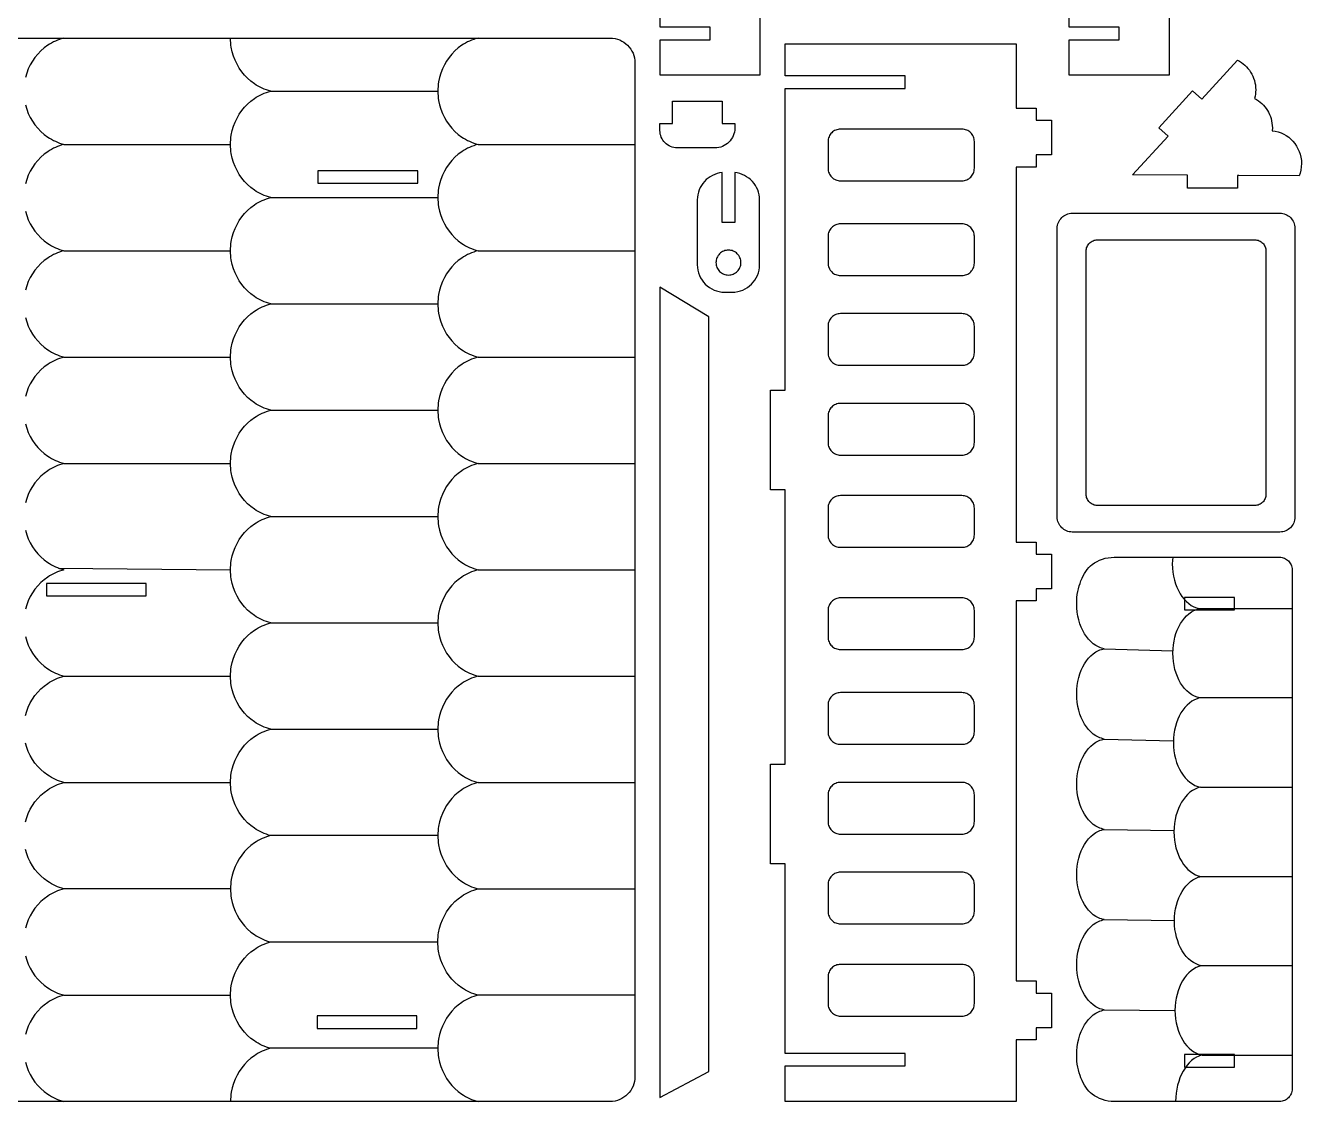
# Model space of a CAD drawing. Extents: x -399 to 499, y -399 to 499.
# Drawn here: x 290.9 to 495.5, y -398.9 to -226.3 of the extents above; entities that cross this region are included whole.
import ezdxf

# ---------------------------------------------------------------- set-up
doc = ezdxf.new("R2010")
doc.units = 0
doc.layers.add('DEFAULT_LAYER', color=1, linetype='CONTINUOUS')

msp = doc.modelspace()

# ---------------------------------------------------------------- linework, layer by layer
at = {"layer": 'DEFAULT_LAYER'}
for points in [[(493.64, 53.34), (493.64, -224.29), (474.23, -224.29), (474.23, -234.3), (458.23, -234.3), (458.23, -228.59), (466.24, -228.59), (466.24, -226.59), (458.23, -226.59), (458.23, -224.29), (408.63, -224.29), (408.63, -234.3), (392.63, -234.3), (392.63, -228.59), (400.64, -228.59), (400.64, -226.59), (392.63, -226.59), (392.63, -224.29), (373.26, -224.29), (373.26, 53.34)], [(159.77, -228.32), (384.6, -228.32), (385.01, -228.34), (385.41, -228.4), (385.79, -228.5), (386.15, -228.63), (386.5, -228.8), (386.83, -229), (387.14, -229.23), (387.43, -229.49), (387.69, -229.77), (387.92, -230.08), (388.12, -230.41), (388.29, -230.76), (388.42, -231.13), (388.52, -231.51), (388.58, -231.91), (388.6, -232.32), (388.6, -394.92), (388.58, -395.33), (388.52, -395.72), (388.42, -396.1), (388.29, -396.47), (388.12, -396.82), (387.92, -397.15), (387.69, -397.46), (387.43, -397.74), (387.14, -398), (386.83, -398.23), (386.5, -398.43), (386.15, -398.6), (385.79, -398.74), (385.41, -398.84), (385.01, -398.9), (384.6, -398.92), (159.77, -398.92)], [(297.04, -228.32), (296.69, -228.41), (296.34, -228.53), (296.01, -228.66), (295.68, -228.8), (295.35, -228.95), (295.04, -229.12), (294.73, -229.3), (294.44, -229.49), (293.87, -229.91), (293.34, -230.38), (292.85, -230.89), (292.4, -231.43), (292, -232.02), (291.64, -232.63), (291.33, -233.28), (291.07, -233.95), (290.87, -234.64)], [(330.2, -288.03), (329.85, -287.93), (329.5, -287.81), (329.17, -287.69), (328.84, -287.55), (328.51, -287.39), (328.2, -287.22), (327.89, -287.04), (327.6, -286.85), (327.03, -286.43), (326.5, -285.96), (326.01, -285.46), (325.56, -284.91), (325.16, -284.33), (324.8, -283.71), (324.49, -283.07), (324.23, -282.39), (324.03, -281.7), (323.88, -280.98), (323.83, -280.62), (323.79, -280.25), (323.77, -279.87), (323.76, -279.5), (323.77, -279.12), (323.79, -278.75), (323.83, -278.38), (323.88, -278.01), (324.03, -277.29), (324.23, -276.6), (324.49, -275.93), (324.8, -275.28), (325.16, -274.67), (325.56, -274.08), (326.01, -273.54), (326.5, -273.03), (327.03, -272.56), (327.6, -272.14), (327.89, -271.95), (328.2, -271.77), (328.51, -271.6), (328.84, -271.45), (329.17, -271.31), (329.5, -271.18), (329.85, -271.07), (330.2, -270.97), (329.85, -270.87), (329.5, -270.75), (329.17, -270.63), (328.84, -270.48), (328.51, -270.33), (328.2, -270.16), (327.89, -269.98), (327.6, -269.79), (327.03, -269.37), (326.5, -268.9), (326.01, -268.39), (325.56, -267.85), (325.16, -267.27), (324.8, -266.65), (324.49, -266.01), (324.23, -265.33), (324.03, -264.64), (323.88, -263.92), (323.83, -263.56), (323.79, -263.19), (323.77, -262.81), (323.76, -262.44), (323.77, -262.06), (323.79, -261.69), (323.83, -261.32), (323.88, -260.95), (324.03, -260.23), (324.23, -259.54), (324.49, -258.87), (324.8, -258.22), (325.16, -257.61), (325.56, -257.02), (326.01, -256.48), (326.5, -255.97), (327.03, -255.5), (327.6, -255.08), (327.89, -254.89), (328.2, -254.71), (328.51, -254.54), (328.84, -254.39), (329.17, -254.25), (329.5, -254.12), (329.85, -254), (330.2, -253.91), (329.85, -253.81), (329.5, -253.69), (329.17, -253.57), (328.84, -253.42), (328.51, -253.27), (328.2, -253.1), (327.89, -252.92), (327.6, -252.73), (327.03, -252.31), (326.5, -251.84), (326.01, -251.33), (325.56, -250.79), (325.16, -250.21), (324.8, -249.59), (324.49, -248.95), (324.23, -248.27), (324.03, -247.58), (323.88, -246.86), (323.83, -246.5), (323.79, -246.13), (323.77, -245.75), (323.76, -245.38), (323.77, -245), (323.79, -244.63), (323.83, -244.26), (323.88, -243.89), (324.03, -243.17), (324.23, -242.48), (324.49, -241.81), (324.8, -241.16), (325.16, -240.55), (325.56, -239.96), (326.01, -239.42), (326.5, -238.91), (327.03, -238.44), (327.6, -238.02), (327.89, -237.83), (328.2, -237.65), (328.51, -237.48), (328.84, -237.33), (329.17, -237.19), (329.5, -237.06), (329.85, -236.94), (330.2, -236.85), (329.85, -236.75), (329.5, -236.63), (329.17, -236.51), (328.84, -236.36), (328.51, -236.21), (328.2, -236.04), (327.89, -235.86), (327.6, -235.67), (327.03, -235.25), (326.5, -234.78), (326.01, -234.27), (325.56, -233.73), (325.16, -233.15), (324.8, -232.53), (324.49, -231.89), (324.23, -231.21), (324.03, -230.52), (323.88, -229.8), (323.83, -229.44), (323.79, -229.07), (323.77, -228.69), (323.76, -228.32)], [(363.44, -228.32), (363.09, -228.41), (362.74, -228.53), (362.41, -228.66), (362.08, -228.8), (361.75, -228.95), (361.44, -229.12), (361.13, -229.3), (360.84, -229.49), (360.27, -229.91), (359.74, -230.38), (359.25, -230.89), (358.8, -231.43), (358.4, -232.02), (358.04, -232.63), (357.73, -233.28), (357.47, -233.95), (357.27, -234.64), (357.12, -235.36), (357.07, -235.73), (357.03, -236.1), (357.01, -236.47), (357, -236.85), (357.01, -237.22), (357.03, -237.6), (357.07, -237.97), (357.12, -238.33), (357.27, -239.05), (357.47, -239.74), (357.73, -240.42), (358.04, -241.06), (358.4, -241.68), (358.8, -242.26), (359.25, -242.8), (359.74, -243.31), (360.27, -243.78), (360.84, -244.2), (361.13, -244.39), (361.44, -244.57), (361.75, -244.74), (362.08, -244.89), (362.41, -245.04), (362.74, -245.16), (363.09, -245.28), (363.44, -245.38), (363.09, -245.47), (362.74, -245.59), (362.41, -245.72), (362.08, -245.86), (361.75, -246.01), (361.44, -246.18), (361.13, -246.36), (360.84, -246.55), (360.27, -246.97), (359.74, -247.44), (359.25, -247.95), (358.8, -248.49), (358.4, -249.08), (358.04, -249.69), (357.73, -250.34), (357.47, -251.01), (357.27, -251.7), (357.12, -252.42), (357.07, -252.79), (357.03, -253.16), (357.01, -253.53), (357, -253.91), (357.01, -254.28), (357.03, -254.66), (357.07, -255.03), (357.12, -255.39), (357.27, -256.11), (357.47, -256.8), (357.73, -257.48), (358.04, -258.12), (358.4, -258.74), (358.8, -259.32), (359.25, -259.86), (359.74, -260.37), (360.27, -260.84), (360.84, -261.26), (361.13, -261.45), (361.44, -261.63), (361.75, -261.8), (362.08, -261.95), (362.41, -262.1), (362.74, -262.22), (363.09, -262.34), (363.44, -262.44), (363.09, -262.53), (362.74, -262.65), (362.41, -262.78), (362.08, -262.92), (361.75, -263.07), (361.44, -263.24), (361.13, -263.42), (360.84, -263.61), (360.27, -264.03), (359.74, -264.5), (359.25, -265.01), (358.8, -265.55), (358.4, -266.14), (358.04, -266.75), (357.73, -267.4), (357.47, -268.07), (357.27, -268.76), (357.12, -269.48), (357.07, -269.85), (357.03, -270.22), (357.01, -270.59), (357, -270.97), (357.01, -271.34), (357.03, -271.72), (357.07, -272.09), (357.12, -272.45), (357.27, -273.17), (357.47, -273.86), (357.73, -274.54), (358.04, -275.18), (358.4, -275.8), (358.8, -276.38), (359.25, -276.92), (359.74, -277.43), (360.27, -277.9), (360.84, -278.32), (361.13, -278.51), (361.44, -278.69), (361.75, -278.86), (362.08, -279.01), (362.41, -279.16), (362.74, -279.28), (363.09, -279.4), (363.44, -279.5), (363.09, -279.6), (362.74, -279.71), (362.41, -279.84), (362.08, -279.98), (361.75, -280.13), (361.44, -280.3), (361.13, -280.48), (360.84, -280.67), (360.27, -281.09), (359.74, -281.56), (359.25, -282.07), (358.8, -282.61), (358.4, -283.2), (358.04, -283.81), (357.73, -284.46), (357.47, -285.13), (357.27, -285.82), (357.12, -286.54), (357.07, -286.91), (357.03, -287.28), (357.01, -287.65), (357, -288.03), (357.01, -288.4), (357.03, -288.78), (357.07, -289.15), (357.12, -289.51), (357.27, -290.23), (357.47, -290.92), (357.73, -291.6), (358.04, -292.24), (358.4, -292.86), (358.8, -293.44), (359.25, -293.99), (359.74, -294.49), (360.27, -294.96), (360.84, -295.38), (361.13, -295.57), (361.44, -295.75), (361.75, -295.92), (362.08, -296.08), (362.41, -296.22), (362.74, -296.34), (363.09, -296.46), (363.44, -296.56), (363.09, -296.66), (362.74, -296.77), (362.41, -296.9), (362.08, -297.04), (361.75, -297.19), (361.44, -297.36), (361.13, -297.54), (360.84, -297.73), (360.27, -298.15), (359.74, -298.62), (359.25, -299.13), (358.8, -299.67), (358.4, -300.26), (358.04, -300.87), (357.73, -301.52), (357.47, -302.19), (357.27, -302.88), (357.12, -303.6), (357.07, -303.97), (357.03, -304.34), (357.01, -304.71), (357, -305.09), (357.01, -305.46), (357.03, -305.84), (357.07, -306.21), (357.12, -306.57), (357.27, -307.29), (357.47, -307.99), (357.73, -308.66), (358.04, -309.3), (358.4, -309.92), (358.8, -310.5), (359.25, -311.05), (359.74, -311.55), (360.27, -312.02), (360.84, -312.44), (361.13, -312.63), (361.44, -312.81), (361.75, -312.98), (362.08, -313.14), (362.41, -313.28), (362.74, -313.4), (363.09, -313.52), (363.44, -313.62), (363.09, -313.72), (362.74, -313.83), (362.41, -313.96), (362.08, -314.1), (361.75, -314.25), (361.44, -314.42), (361.13, -314.6), (360.84, -314.79), (360.27, -315.22), (359.74, -315.68), (359.25, -316.19), (358.8, -316.73), (358.4, -317.32), (358.04, -317.93), (357.73, -318.58), (357.47, -319.25), (357.27, -319.94), (357.12, -320.66), (357.07, -321.03), (357.03, -321.4), (357.01, -321.77), (357, -322.15), (357.01, -322.52), (357.03, -322.9), (357.07, -323.27), (357.12, -323.63), (357.27, -324.35), (357.47, -325.05), (357.73, -325.72), (358.04, -326.36), (358.4, -326.98), (358.8, -327.56), (359.25, -328.11), (359.74, -328.61), (360.27, -329.08), (360.84, -329.5), (361.13, -329.69), (361.44, -329.87), (361.75, -330.04), (362.08, -330.2), (362.41, -330.34), (362.74, -330.46), (363.09, -330.58), (363.44, -330.68), (363.09, -330.78), (362.74, -330.89), (362.41, -331.02), (362.08, -331.16), (361.75, -331.31), (361.44, -331.48), (361.13, -331.66), (360.84, -331.85), (360.27, -332.28), (359.74, -332.74), (359.25, -333.25), (358.8, -333.79), (358.4, -334.38), (358.04, -334.99), (357.73, -335.64), (357.47, -336.31), (357.27, -337.01), (357.12, -337.72), (357.07, -338.09), (357.03, -338.46), (357.01, -338.83), (357, -339.21), (357.01, -339.58), (357.03, -339.96), (357.07, -340.33), (357.12, -340.69), (357.27, -341.41), (357.47, -342.11), (357.73, -342.78), (358.04, -343.42), (358.4, -344.04), (358.8, -344.62), (359.25, -345.17), (359.74, -345.67), (360.27, -346.14), (360.84, -346.56), (361.13, -346.75), (361.44, -346.93), (361.75, -347.1), (362.08, -347.26), (362.41, -347.4), (362.74, -347.53), (363.09, -347.64), (363.44, -347.74), (388.6, -347.74)], [(330.2, -236.85), (357, -236.85)], [(290.87, -239.05), (291.07, -239.74), (291.33, -240.42), (291.64, -241.06), (292, -241.68), (292.4, -242.26), (292.85, -242.8), (293.34, -243.31), (293.87, -243.78), (294.44, -244.2), (294.73, -244.39), (295.04, -244.57), (295.35, -244.74), (295.68, -244.89), (296.01, -245.04), (296.34, -245.16), (296.69, -245.28), (297.04, -245.38), (296.69, -245.47), (296.34, -245.59), (296.01, -245.72), (295.68, -245.86), (295.35, -246.01), (295.04, -246.18), (294.73, -246.36), (294.44, -246.55), (293.87, -246.97), (293.34, -247.44), (292.85, -247.95), (292.4, -248.49), (292, -249.08), (291.64, -249.69), (291.33, -250.34), (291.07, -251.01), (290.87, -251.7)], [(297.04, -245.38), (323.76, -245.38)], [(363.44, -245.38), (388.6, -245.38)], [(330.2, -253.91), (357, -253.91)], [(290.87, -256.11), (291.07, -256.8), (291.33, -257.48), (291.64, -258.12), (292, -258.74), (292.4, -259.32), (292.85, -259.86), (293.34, -260.37), (293.87, -260.84), (294.44, -261.26), (294.73, -261.45), (295.04, -261.63), (295.35, -261.8), (295.68, -261.95), (296.01, -262.1), (296.34, -262.22), (296.69, -262.34), (297.04, -262.44), (296.69, -262.53), (296.34, -262.65), (296.01, -262.78), (295.68, -262.92), (295.35, -263.07), (295.04, -263.24), (294.73, -263.42), (294.44, -263.61), (293.87, -264.03), (293.34, -264.5), (292.85, -265.01), (292.4, -265.55), (292, -266.14), (291.64, -266.75), (291.33, -267.4), (291.07, -268.07), (290.87, -268.76)], [(297.04, -262.44), (323.76, -262.44)], [(363.44, -262.44), (388.6, -262.44)], [(330.2, -270.97), (357, -270.97)], [(290.87, -273.17), (291.07, -273.86), (291.33, -274.54), (291.64, -275.18), (292, -275.8), (292.4, -276.38), (292.85, -276.92), (293.34, -277.43), (293.87, -277.9), (294.44, -278.32), (294.73, -278.51), (295.04, -278.69), (295.35, -278.86), (295.68, -279.01), (296.01, -279.16), (296.34, -279.28), (296.69, -279.4), (297.04, -279.5), (296.69, -279.6), (296.34, -279.71), (296.01, -279.84), (295.68, -279.98), (295.35, -280.13), (295.04, -280.3), (294.73, -280.48), (294.44, -280.67), (293.87, -281.09), (293.34, -281.56), (292.85, -282.07), (292.4, -282.61), (292, -283.2), (291.64, -283.81), (291.33, -284.46), (291.07, -285.13), (290.87, -285.82)], [(297.04, -279.5), (323.76, -279.5)], [(363.44, -279.5), (388.6, -279.5)], [(330.2, -339.21), (329.85, -339.11), (329.5, -339), (329.17, -338.87), (328.84, -338.73), (328.51, -338.57), (328.2, -338.4), (327.89, -338.22), (327.6, -338.03), (327.03, -337.61), (326.5, -337.14), (326.01, -336.64), (325.56, -336.09), (325.16, -335.51), (324.8, -334.89), (324.49, -334.25), (324.23, -333.58), (324.03, -332.88), (323.88, -332.16), (323.83, -331.8), (323.79, -331.43), (323.77, -331.05), (323.76, -330.68), (323.77, -330.3), (323.79, -329.93), (323.83, -329.56), (323.88, -329.19), (324.03, -328.48), (324.23, -327.78), (324.49, -327.11), (324.8, -326.46), (325.16, -325.85), (325.56, -325.26), (326.01, -324.72), (326.5, -324.21), (327.03, -323.75), (327.6, -323.32), (327.89, -323.13), (328.2, -322.95), (328.51, -322.78), (328.84, -322.63), (329.17, -322.49), (329.5, -322.36), (329.85, -322.25), (330.2, -322.15), (329.85, -322.05), (329.5, -321.93), (329.17, -321.81), (328.84, -321.67), (328.51, -321.51), (328.2, -321.34), (327.89, -321.16), (327.6, -320.97), (327.03, -320.55), (326.5, -320.08), (326.01, -319.58), (325.56, -319.03), (325.16, -318.45), (324.8, -317.83), (324.49, -317.19), (324.23, -316.52), (324.03, -315.82), (323.88, -315.1), (323.83, -314.74), (323.79, -314.37), (323.77, -313.99), (323.76, -313.62), (323.77, -313.24), (323.79, -312.87), (323.83, -312.5), (323.88, -312.13), (324.03, -311.41), (324.23, -310.72), (324.49, -310.05), (324.8, -309.4), (325.16, -308.79), (325.56, -308.2), (326.01, -307.66), (326.5, -307.15), (327.03, -306.69), (327.6, -306.26), (327.89, -306.07), (328.2, -305.89), (328.51, -305.72), (328.84, -305.57), (329.17, -305.43), (329.5, -305.3), (329.85, -305.19), (330.2, -305.09), (329.85, -304.99), (329.5, -304.87), (329.17, -304.75), (328.84, -304.61), (328.51, -304.45), (328.2, -304.28), (327.89, -304.1), (327.6, -303.91), (327.03, -303.49), (326.5, -303.02), (326.01, -302.52), (325.56, -301.97), (325.16, -301.39), (324.8, -300.77), (324.49, -300.13), (324.23, -299.46), (324.03, -298.76), (323.88, -298.04), (323.83, -297.68), (323.79, -297.31), (323.77, -296.93), (323.76, -296.56), (323.77, -296.18), (323.79, -295.81), (323.83, -295.44), (323.88, -295.07), (324.03, -294.35), (324.23, -293.66), (324.49, -292.99), (324.8, -292.34), (325.16, -291.73), (325.56, -291.14), (326.01, -290.6), (326.5, -290.09), (327.03, -289.62), (327.6, -289.2), (327.89, -289.01), (328.2, -288.83), (328.51, -288.66), (328.84, -288.51), (329.17, -288.37), (329.5, -288.24), (329.85, -288.13), (330.2, -288.03), (357, -288.03)], [(290.87, -290.23), (291.07, -290.92), (291.33, -291.6), (291.64, -292.24), (292, -292.86), (292.4, -293.44), (292.85, -293.99), (293.34, -294.49), (293.87, -294.96), (294.44, -295.38), (294.73, -295.57), (295.04, -295.75), (295.35, -295.92), (295.68, -296.08), (296.01, -296.22), (296.34, -296.34), (296.69, -296.46), (297.04, -296.56), (296.69, -296.66), (296.34, -296.77), (296.01, -296.9), (295.68, -297.04), (295.35, -297.19), (295.04, -297.36), (294.73, -297.54), (294.44, -297.73), (293.87, -298.15), (293.34, -298.62), (292.85, -299.13), (292.4, -299.67), (292, -300.26), (291.64, -300.87), (291.33, -301.52), (291.07, -302.19), (290.87, -302.88)], [(297.04, -296.56), (323.76, -296.56)], [(363.44, -296.56), (388.6, -296.56)], [(330.2, -305.09), (357, -305.09)], [(290.87, -307.29), (291.07, -307.99), (291.33, -308.66), (291.64, -309.3), (292, -309.92), (292.4, -310.5), (292.85, -311.05), (293.34, -311.55), (293.87, -312.02), (294.44, -312.44), (294.73, -312.63), (295.04, -312.81), (295.35, -312.98), (295.68, -313.14), (296.01, -313.28), (296.34, -313.4), (296.69, -313.52), (297.04, -313.62), (296.69, -313.72), (296.34, -313.83), (296.01, -313.96), (295.68, -314.1), (295.35, -314.25), (295.04, -314.42), (294.73, -314.6), (294.44, -314.79), (293.87, -315.22), (293.34, -315.68), (292.85, -316.19), (292.4, -316.73), (292, -317.32), (291.64, -317.93), (291.33, -318.58), (291.07, -319.25), (290.87, -319.94)], [(474.82, -311.59), (474.78, -312.13), (474.76, -312.68), (474.78, -313.35), (474.85, -314.01), (474.95, -314.65), (475.09, -315.27), (475.27, -315.87), (475.49, -316.43), (475.73, -316.96), (476.01, -317.46), (476.31, -317.92), (476.65, -318.34), (477.01, -318.72), (477.39, -319.05), (477.79, -319.33), (478.22, -319.56), (478.66, -319.73), (478.89, -319.8), (479.12, -319.85), (493.96, -319.85)], [(296.17, -313.34), (323.76, -313.62)], [(363.44, -313.62), (388.6, -313.62)], [(493.96, -334.17), (479.21, -334.17), (478.97, -334.12), (478.75, -334.06), (478.3, -333.89), (477.88, -333.66), (477.48, -333.38), (477.09, -333.05), (476.73, -332.67), (476.4, -332.25), (476.09, -331.79), (475.82, -331.29), (475.57, -330.76), (475.36, -330.19), (475.18, -329.6), (475.04, -328.98), (474.93, -328.34), (474.87, -327.68), (474.85, -327), (474.87, -326.33), (474.93, -325.68), (475.03, -325.05), (475.17, -324.43), (475.35, -323.85), (475.55, -323.29), (475.8, -322.76), (476.07, -322.26), (476.37, -321.8), (476.69, -321.38), (477.04, -321), (477.42, -320.67), (477.82, -320.38), (478.23, -320.15), (478.67, -319.97), (478.89, -319.9), (479.12, -319.85)], [(330.2, -322.15), (357, -322.15)], [(290.87, -324.35), (291.07, -325.05), (291.33, -325.72), (291.64, -326.36), (292, -326.98), (292.4, -327.56), (292.85, -328.11), (293.34, -328.61), (293.87, -329.08), (294.44, -329.5), (294.73, -329.69), (295.04, -329.87), (295.35, -330.04), (295.68, -330.2), (296.01, -330.34), (296.34, -330.46), (296.69, -330.58), (297.04, -330.68)], [(463.84, -326.29), (474.85, -326.65)], [(290.87, -337.01), (291.07, -336.31), (291.33, -335.64), (291.64, -334.99), (292, -334.38), (292.4, -333.79), (292.85, -333.25), (293.34, -332.74), (293.87, -332.28), (294.44, -331.85), (294.73, -331.66), (295.04, -331.48), (295.35, -331.31), (295.68, -331.16), (296.01, -331.02), (296.34, -330.89), (296.69, -330.78), (297.04, -330.68), (323.76, -330.68)], [(363.44, -330.68), (388.6, -330.68)], [(479.21, -334.17), (478.98, -334.23), (478.75, -334.3), (478.32, -334.48), (477.9, -334.71), (477.51, -335), (477.13, -335.33), (476.78, -335.71), (476.45, -336.13), (476.15, -336.59), (475.88, -337.08), (475.64, -337.61), (475.43, -338.17), (475.26, -338.76), (475.12, -339.37), (475.02, -340.01), (474.96, -340.66), (474.94, -341.33), (474.96, -342), (475.02, -342.66), (475.12, -343.31), (475.27, -343.92), (475.44, -344.52), (475.66, -345.08), (475.9, -345.62), (476.18, -346.11), (476.49, -346.58), (476.82, -347), (477.18, -347.37), (477.56, -347.7), (477.97, -347.98), (478.39, -348.21), (478.83, -348.38), (479.06, -348.45), (479.29, -348.5), (479.06, -348.55), (478.84, -348.62), (478.41, -348.8), (477.99, -349.04), (477.59, -349.32), (477.22, -349.65), (476.86, -350.03), (476.54, -350.45), (476.24, -350.91), (475.97, -351.41), (475.73, -351.94), (475.52, -352.5), (475.34, -353.09), (475.21, -353.7), (475.1, -354.33), (475.04, -354.98), (475.02, -355.65), (475.04, -356.33), (475.11, -356.99), (475.21, -357.63), (475.35, -358.25), (475.53, -358.84), (475.74, -359.41), (475.99, -359.94), (476.27, -360.44), (476.57, -360.9), (476.91, -361.32), (477.27, -361.7), (477.65, -362.03), (478.05, -362.31), (478.48, -362.54), (478.92, -362.71), (479.15, -362.77), (479.38, -362.82)], [(330.2, -356.27), (329.85, -356.17), (329.5, -356.06), (329.17, -355.93), (328.84, -355.79), (328.51, -355.63), (328.2, -355.46), (327.89, -355.28), (327.6, -355.09), (327.03, -354.67), (326.5, -354.2), (326.01, -353.7), (325.56, -353.15), (325.16, -352.57), (324.8, -351.95), (324.49, -351.31), (324.23, -350.64), (324.03, -349.94), (323.88, -349.22), (323.83, -348.86), (323.79, -348.49), (323.77, -348.11), (323.76, -347.74), (323.77, -347.36), (323.79, -346.99), (323.83, -346.62), (323.88, -346.25), (324.03, -345.54), (324.23, -344.84), (324.49, -344.17), (324.8, -343.52), (325.16, -342.91), (325.56, -342.33), (326.01, -341.78), (326.5, -341.27), (327.03, -340.81), (327.6, -340.38), (327.89, -340.19), (328.2, -340.01), (328.51, -339.84), (328.84, -339.69), (329.17, -339.55), (329.5, -339.42), (329.85, -339.31), (330.2, -339.21), (357, -339.21)], [(290.87, -354.07), (291.07, -353.37), (291.33, -352.7), (291.64, -352.05), (292, -351.44), (292.4, -350.86), (292.85, -350.31), (293.34, -349.8), (293.87, -349.34), (294.44, -348.91), (294.73, -348.72), (295.04, -348.54), (295.35, -348.37), (295.68, -348.22), (296.01, -348.08), (296.34, -347.95), (296.69, -347.84), (297.04, -347.74), (296.69, -347.64), (296.34, -347.53), (296.01, -347.4), (295.68, -347.26), (295.35, -347.1), (295.04, -346.93), (294.73, -346.75), (294.44, -346.56), (293.87, -346.14), (293.34, -345.67), (292.85, -345.17), (292.4, -344.62), (292, -344.04), (291.64, -343.42), (291.33, -342.78), (291.07, -342.11), (290.87, -341.41)], [(463.84, -340.78), (474.94, -341.06)], [(297.04, -347.74), (323.76, -347.74)], [(363.44, -347.74), (363.09, -347.84), (362.74, -347.95), (362.41, -348.08), (362.08, -348.22), (361.75, -348.37), (361.44, -348.54), (361.13, -348.72), (360.84, -348.91), (360.27, -349.34), (359.74, -349.8), (359.25, -350.31), (358.8, -350.86), (358.4, -351.44), (358.04, -352.05), (357.73, -352.7), (357.47, -353.37), (357.27, -354.07), (357.12, -354.78), (357.07, -355.15), (357.03, -355.52), (357.01, -355.89), (357, -356.27), (357.01, -356.64), (357.03, -357.02), (357.07, -357.39), (357.12, -357.75), (357.27, -358.47), (357.47, -359.17), (357.73, -359.84), (358.04, -360.48), (358.4, -361.1), (358.8, -361.68), (359.25, -362.23), (359.74, -362.73), (360.27, -363.2), (360.84, -363.62), (361.13, -363.81), (361.44, -363.99), (361.75, -364.16), (362.08, -364.32), (362.41, -364.46), (362.74, -364.59), (363.09, -364.7), (363.44, -364.8), (388.6, -364.8)], [(479.29, -348.5), (493.96, -348.5)], [(463.84, -355.26), (475.02, -355.46)], [(357, -356.27), (330.2, -356.27), (329.85, -356.37), (329.5, -356.48), (329.17, -356.61), (328.84, -356.75), (328.51, -356.9), (328.2, -357.07), (327.89, -357.25), (327.6, -357.44), (327.03, -357.87), (326.5, -358.33), (326.01, -358.84), (325.56, -359.39), (325.16, -359.97), (324.8, -360.58), (324.49, -361.23), (324.23, -361.9), (324.03, -362.6), (323.88, -363.31), (323.83, -363.68), (323.79, -364.05), (323.77, -364.42), (323.76, -364.8), (323.77, -365.17), (323.79, -365.55), (323.83, -365.92), (323.88, -366.28), (324.03, -367), (324.23, -367.7), (324.49, -368.37), (324.8, -369.01), (325.16, -369.63), (325.56, -370.21), (326.01, -370.76), (326.5, -371.26), (327.03, -371.73), (327.6, -372.15), (327.89, -372.34), (328.2, -372.52), (328.51, -372.69), (328.84, -372.85), (329.17, -372.99), (329.5, -373.12), (329.85, -373.23), (330.2, -373.33), (357, -373.33)], [(323.76, -364.8), (297.04, -364.8), (296.69, -364.7), (296.34, -364.59), (296.01, -364.46), (295.68, -364.32), (295.35, -364.16), (295.04, -363.99), (294.73, -363.81), (294.44, -363.62), (293.87, -363.2), (293.34, -362.73), (292.85, -362.23), (292.4, -361.68), (292, -361.1), (291.64, -360.48), (291.33, -359.84), (291.07, -359.17), (290.87, -358.47)], [(493.96, -377.15), (479.46, -377.15), (479.23, -377.1), (479.01, -377.04), (478.56, -376.86), (478.14, -376.63), (477.73, -376.35), (477.35, -376.02), (476.99, -375.65), (476.66, -375.23), (476.35, -374.77), (476.08, -374.27), (475.83, -373.73), (475.62, -373.17), (475.44, -372.58), (475.3, -371.96), (475.19, -371.32), (475.13, -370.66), (475.11, -369.98), (475.13, -369.31), (475.19, -368.66), (475.29, -368.02), (475.43, -367.41), (475.6, -366.82), (475.81, -366.26), (476.05, -365.73), (476.32, -365.24), (476.62, -364.78), (476.95, -364.36), (477.3, -363.98), (477.68, -363.65), (478.07, -363.36), (478.49, -363.13), (478.93, -362.95), (479.15, -362.88), (479.38, -362.82), (493.96, -362.82)], [(297.04, -364.8), (296.69, -364.9), (296.34, -365.01), (296.01, -365.14), (295.68, -365.28), (295.35, -365.43), (295.04, -365.6), (294.73, -365.78), (294.44, -365.97), (293.87, -366.4), (293.34, -366.86), (292.85, -367.37), (292.4, -367.92), (292, -368.5), (291.64, -369.11), (291.33, -369.76), (291.07, -370.43), (290.87, -371.13)], [(363.44, -381.86), (363.09, -381.76), (362.74, -381.65), (362.41, -381.52), (362.08, -381.38), (361.75, -381.22), (361.44, -381.05), (361.13, -380.87), (360.84, -380.68), (360.27, -380.26), (359.74, -379.79), (359.25, -379.29), (358.8, -378.74), (358.4, -378.16), (358.04, -377.54), (357.73, -376.9), (357.47, -376.23), (357.27, -375.53), (357.12, -374.81), (357.07, -374.45), (357.03, -374.08), (357.01, -373.7), (357, -373.33), (357.01, -372.95), (357.03, -372.58), (357.07, -372.21), (357.12, -371.84), (357.27, -371.13), (357.47, -370.43), (357.73, -369.76), (358.04, -369.11), (358.4, -368.5), (358.8, -367.92), (359.25, -367.37), (359.74, -366.86), (360.27, -366.4), (360.84, -365.97), (361.13, -365.78), (361.44, -365.6), (361.75, -365.43), (362.08, -365.28), (362.41, -365.14), (362.74, -365.01), (363.09, -364.9), (363.44, -364.8)], [(463.84, -369.75), (475.11, -369.87)], [(330.2, -390.39), (329.85, -390.29), (329.5, -390.18), (329.17, -390.05), (328.84, -389.91), (328.51, -389.75), (328.2, -389.58), (327.89, -389.4), (327.6, -389.21), (327.03, -388.79), (326.5, -388.32), (326.01, -387.82), (325.56, -387.27), (325.16, -386.69), (324.8, -386.07), (324.49, -385.43), (324.23, -384.76), (324.03, -384.06), (323.88, -383.34), (323.83, -382.98), (323.79, -382.61), (323.77, -382.24), (323.76, -381.86), (323.77, -381.48), (323.79, -381.11), (323.83, -380.74), (323.88, -380.37), (324.03, -379.66), (324.23, -378.96), (324.49, -378.29), (324.8, -377.64), (325.16, -377.03), (325.56, -376.45), (326.01, -375.9), (326.5, -375.39), (327.03, -374.93), (327.6, -374.51), (327.89, -374.31), (328.2, -374.13), (328.51, -373.96), (328.84, -373.81), (329.17, -373.67), (329.5, -373.54), (329.85, -373.43), (330.2, -373.33)], [(290.87, -375.53), (291.07, -376.23), (291.33, -376.9), (291.64, -377.54), (292, -378.16), (292.4, -378.74), (292.85, -379.29), (293.34, -379.79), (293.87, -380.26), (294.44, -380.68), (294.73, -380.87), (295.04, -381.05), (295.35, -381.22), (295.68, -381.38), (296.01, -381.52), (296.34, -381.65), (296.69, -381.76), (297.04, -381.86), (296.69, -381.96), (296.34, -382.07), (296.01, -382.2), (295.68, -382.34), (295.35, -382.49), (295.04, -382.66), (294.73, -382.84), (294.44, -383.04), (293.87, -383.46), (293.34, -383.92), (292.85, -384.43), (292.4, -384.98), (292, -385.56), (291.64, -386.17), (291.33, -386.82), (291.07, -387.49), (290.87, -388.19)], [(479.46, -377.15), (479.24, -377.2), (479.01, -377.27), (478.58, -377.45), (478.16, -377.69), (477.76, -377.97), (477.39, -378.3), (477.04, -378.68), (476.71, -379.1), (476.41, -379.56), (476.14, -380.06), (475.9, -380.59), (475.69, -381.15), (475.52, -381.74), (475.38, -382.35), (475.28, -382.98), (475.21, -383.64), (475.19, -384.3), (475.21, -384.98), (475.28, -385.64), (475.38, -386.28), (475.52, -386.9), (475.7, -387.49), (475.92, -388.06), (476.16, -388.59), (476.44, -389.09), (476.74, -389.55), (477.08, -389.97), (477.44, -390.35), (477.82, -390.68), (478.22, -390.96), (478.65, -391.19), (479.09, -391.36), (479.32, -391.43), (479.55, -391.47), (479.32, -391.53), (479.1, -391.6), (478.88, -391.69), (478.66, -391.79), (478.25, -392.04), (477.85, -392.34), (477.47, -392.7), (477.12, -393.1), (476.8, -393.55), (476.5, -394.03), (476.23, -394.56), (475.99, -395.11), (475.78, -395.7), (475.61, -396.31), (475.47, -396.94), (475.37, -397.59), (475.3, -398.25), (475.28, -398.92)], [(297.04, -381.86), (323.76, -381.86)], [(388.6, -381.86), (363.44, -381.86), (363.09, -381.96), (362.74, -382.07), (362.41, -382.2), (362.08, -382.34), (361.75, -382.49), (361.44, -382.66), (361.13, -382.84), (360.84, -383.04), (360.27, -383.46), (359.74, -383.92), (359.25, -384.43), (358.8, -384.98), (358.4, -385.56), (358.04, -386.17), (357.73, -386.82), (357.47, -387.49), (357.27, -388.19), (357.12, -388.9), (357.07, -389.27), (357.03, -389.64), (357.01, -390.01), (357, -390.39), (357.01, -390.77), (357.03, -391.14), (357.07, -391.51), (357.12, -391.87), (357.27, -392.59), (357.47, -393.29), (357.73, -393.96), (358.04, -394.6), (358.4, -395.22), (358.8, -395.8), (359.25, -396.35), (359.74, -396.85), (360.27, -397.32), (360.84, -397.74), (361.13, -397.93), (361.44, -398.11), (361.75, -398.28), (362.08, -398.44), (362.41, -398.58), (362.74, -398.71), (363.09, -398.82), (363.44, -398.92)], [(463.84, -384.23), (475.19, -384.3)], [(357, -390.39), (330.2, -390.39), (329.85, -390.49), (329.5, -390.6), (329.17, -390.73), (328.84, -390.87), (328.51, -391.02), (328.2, -391.19), (327.89, -391.37), (327.6, -391.57), (327.03, -391.99), (326.5, -392.45), (326.01, -392.96), (325.56, -393.51), (325.16, -394.09), (324.8, -394.7), (324.49, -395.35), (324.23, -396.02), (324.03, -396.72), (323.88, -397.43), (323.83, -397.8), (323.79, -398.17), (323.77, -398.54), (323.76, -398.92)], [(290.87, -392.59), (291.07, -393.29), (291.33, -393.96), (291.64, -394.6), (292, -395.22), (292.4, -395.8), (292.85, -396.35), (293.34, -396.85), (293.87, -397.32), (294.44, -397.74), (294.73, -397.93), (295.04, -398.11), (295.35, -398.28), (295.68, -398.44), (296.01, -398.58), (296.34, -398.71), (296.69, -398.82), (297.04, -398.92)], [(479.55, -391.47), (493.96, -391.47)]]:
    msp.add_lwpolyline(points, dxfattribs=at)
for points in [[(412.68, -284.8), (412.68, -236.41), (431.95, -236.41), (431.95, -234.41), (412.68, -234.41), (412.68, -229.23), (449.72, -229.23), (449.72, -239.58), (452.94, -239.58), (452.94, -241.52), (455.41, -241.52), (455.41, -247.08), (452.94, -247.08), (452.94, -249.02), (449.72, -249.02), (449.72, -309.18), (452.94, -309.18), (452.94, -311.12), (455.41, -311.12), (455.41, -316.68), (452.94, -316.68), (452.94, -318.62), (449.72, -318.62), (449.72, -379.58), (452.94, -379.58), (452.94, -381.52), (455.41, -381.52), (455.41, -387.08), (452.94, -387.08), (452.94, -389.02), (449.72, -389.02), (449.72, -398.92), (412.68, -398.92), (412.68, -393.21), (431.95, -393.21), (431.95, -391.21), (412.68, -391.21), (412.68, -360.8), (410.32, -360.8), (410.32, -344.8), (412.68, -344.8), (412.68, -300.8), (410.32, -300.8), (410.32, -284.8), (412.68, -284.8)], [(485.21, -252.4), (477.21, -252.4), (477.21, -250.33), (468.39, -250.26), (474.08, -244.04), (472.62, -242.71), (478, -236.79), (479.48, -238.13), (485.2, -231.86), (485.52, -232.03), (485.83, -232.22), (486.12, -232.44), (486.39, -232.67), (486.65, -232.92), (486.89, -233.19), (487.12, -233.48), (487.32, -233.78), (487.5, -234.09), (487.66, -234.42), (487.8, -234.76), (487.92, -235.11), (488.01, -235.48), (488.08, -235.85), (488.12, -236.23), (488.13, -236.62), (488.12, -236.98), (488.09, -237.33), (488.03, -237.67), (487.95, -238), (488.26, -238.18), (488.56, -238.37), (488.84, -238.59), (489.11, -238.82), (489.36, -239.07), (489.59, -239.34), (489.81, -239.62), (490.01, -239.92), (490.18, -240.23), (490.34, -240.56), (490.48, -240.89), (490.59, -241.24), (490.68, -241.6), (490.74, -241.96), (490.78, -242.34), (490.8, -242.72), (490.78, -243.19), (491.26, -243.26), (491.73, -243.38), (492.19, -243.54), (492.62, -243.73), (493.03, -243.97), (493.42, -244.24), (493.78, -244.55), (494.11, -244.89), (494.41, -245.26), (494.68, -245.65), (494.91, -246.07), (495.11, -246.51), (495.26, -246.97), (495.38, -247.45), (495.45, -247.95), (495.47, -248.45), (495.44, -248.98), (495.37, -249.49), (495.25, -249.98), (495.09, -250.45), (485.42, -250.38), (485.21, -250.38), (485.21, -252.4)], [(404.6, -242.75), (404.59, -243.08), (404.54, -243.4), (404.46, -243.7), (404.35, -244), (404.22, -244.28), (404.05, -244.54), (403.87, -244.79), (403.66, -245.01), (403.44, -245.22), (403.19, -245.41), (402.93, -245.57), (402.65, -245.7), (402.35, -245.81), (402.05, -245.89), (401.73, -245.94), (401.4, -245.95), (395.4, -245.95), (395.12, -245.94), (394.84, -245.9), (394.57, -245.83), (394.32, -245.73), (394.07, -245.62), (393.84, -245.47), (393.62, -245.31), (393.43, -245.13), (393.24, -244.93), (393.08, -244.72), (392.94, -244.49), (392.82, -244.24), (392.73, -243.98), (392.66, -243.72), (392.62, -243.44), (392.6, -243.15), (392.6, -242.04), (394.6, -242.04), (394.6, -238.46), (402.6, -238.46), (402.6, -242.04), (404.6, -242.04), (404.6, -242.75)], [(441.02, -242.93), (421.56, -242.93), (421.36, -242.94), (421.16, -242.97), (420.97, -243.02), (420.79, -243.09), (420.61, -243.17), (420.45, -243.28), (420.29, -243.39), (420.15, -243.52), (420.02, -243.66), (419.9, -243.82), (419.8, -243.98), (419.72, -244.16), (419.65, -244.34), (419.6, -244.53), (419.57, -244.73), (419.56, -244.93), (419.56, -249.22), (419.57, -249.43), (419.6, -249.62), (419.65, -249.82), (419.72, -250), (419.8, -250.17), (419.9, -250.34), (420.02, -250.49), (420.15, -250.64), (420.29, -250.76), (420.45, -250.88), (420.61, -250.98), (420.79, -251.07), (420.97, -251.13), (421.16, -251.18), (421.36, -251.21), (421.56, -251.22), (441.02, -251.22), (441.23, -251.21), (441.42, -251.18), (441.62, -251.13), (441.8, -251.07), (441.97, -250.98), (442.14, -250.88), (442.29, -250.76), (442.43, -250.64), (442.56, -250.49), (442.68, -250.34), (442.78, -250.17), (442.86, -250), (442.93, -249.82), (442.98, -249.62), (443.01, -249.43), (443.02, -249.22), (443.02, -244.93), (443.01, -244.73), (442.98, -244.53), (442.93, -244.34), (442.86, -244.16), (442.78, -243.98), (442.68, -243.82), (442.56, -243.66), (442.43, -243.52), (442.29, -243.39), (442.14, -243.28), (441.97, -243.17), (441.8, -243.09), (441.62, -243.02), (441.42, -242.97), (441.23, -242.94), (441.02, -242.93)], [(337.77, -251.6), (353.77, -251.6), (353.77, -249.6), (337.77, -249.6), (337.77, -251.6)], [(402.99, -269.09), (404.19, -269.09), (404.64, -269.07), (405.07, -269), (405.5, -268.89), (405.9, -268.74), (406.28, -268.56), (406.65, -268.34), (406.99, -268.08), (407.3, -267.8), (407.58, -267.49), (407.84, -267.15), (408.06, -266.78), (408.24, -266.4), (408.39, -266), (408.5, -265.58), (408.57, -265.14), (408.59, -264.69), (408.59, -254.29), (408.57, -253.87), (408.51, -253.46), (408.41, -253.06), (408.28, -252.67), (408.11, -252.3), (407.91, -251.96), (407.69, -251.63), (407.43, -251.32), (407.15, -251.04), (406.84, -250.78), (406.51, -250.56), (406.16, -250.36), (405.79, -250.19), (405.4, -250.06), (405, -249.97), (404.59, -249.91), (404.59, -257.9), (402.59, -257.9), (402.59, -249.91), (402.18, -249.97), (401.78, -250.06), (401.39, -250.19), (401.02, -250.36), (400.67, -250.56), (400.34, -250.78), (400.04, -251.04), (399.75, -251.32), (399.5, -251.63), (399.27, -251.96), (399.07, -252.3), (398.9, -252.67), (398.77, -253.06), (398.67, -253.46), (398.61, -253.87), (398.59, -254.29), (398.59, -264.69), (398.61, -265.14), (398.68, -265.58), (398.79, -266), (398.94, -266.4), (399.12, -266.78), (399.35, -267.15), (399.6, -267.49), (399.88, -267.8), (400.2, -268.08), (400.54, -268.34), (400.9, -268.56), (401.28, -268.74), (401.69, -268.89), (402.11, -269), (402.54, -269.07), (402.99, -269.09)], [(458.71, -256.42), (492.01, -256.42), (492.26, -256.43), (492.49, -256.47), (492.72, -256.53), (492.94, -256.61), (493.15, -256.71), (493.35, -256.83), (493.54, -256.97), (493.71, -257.12), (493.86, -257.3), (494, -257.48), (494.12, -257.68), (494.22, -257.89), (494.3, -258.11), (494.36, -258.34), (494.4, -258.58), (494.41, -258.82), (494.41, -305.17), (494.4, -305.42), (494.36, -305.65), (494.3, -305.88), (494.22, -306.1), (494.12, -306.31), (494, -306.51), (493.86, -306.7), (493.71, -306.87), (493.54, -307.02), (493.35, -307.16), (493.15, -307.28), (492.94, -307.38), (492.72, -307.46), (492.49, -307.52), (492.26, -307.56), (492.01, -307.57), (458.71, -307.57), (458.47, -307.56), (458.23, -307.52), (458, -307.46), (457.78, -307.38), (457.57, -307.28), (457.37, -307.16), (457.19, -307.02), (457.02, -306.87), (456.86, -306.7), (456.72, -306.51), (456.6, -306.31), (456.5, -306.1), (456.42, -305.88), (456.36, -305.65), (456.32, -305.42), (456.31, -305.17), (456.31, -258.82), (456.32, -258.58), (456.36, -258.34), (456.42, -258.11), (456.5, -257.89), (456.6, -257.68), (456.72, -257.48), (456.86, -257.3), (457.02, -257.12), (457.19, -256.97), (457.37, -256.83), (457.57, -256.71), (457.78, -256.61), (458, -256.53), (458.23, -256.47), (458.47, -256.43), (458.71, -256.42)], [(441.02, -258.13), (421.56, -258.13), (421.36, -258.14), (421.16, -258.17), (420.97, -258.22), (420.79, -258.29), (420.61, -258.37), (420.45, -258.48), (420.29, -258.59), (420.15, -258.72), (420.02, -258.86), (419.9, -259.02), (419.8, -259.18), (419.72, -259.36), (419.65, -259.54), (419.6, -259.73), (419.57, -259.93), (419.56, -260.13), (419.56, -264.42), (419.57, -264.63), (419.6, -264.82), (419.65, -265.02), (419.72, -265.2), (419.8, -265.37), (419.9, -265.54), (420.02, -265.69), (420.15, -265.84), (420.29, -265.96), (420.45, -266.08), (420.61, -266.18), (420.79, -266.27), (420.97, -266.33), (421.16, -266.38), (421.36, -266.41), (421.56, -266.42), (441.02, -266.42), (441.23, -266.41), (441.42, -266.38), (441.62, -266.33), (441.8, -266.27), (441.97, -266.18), (442.14, -266.08), (442.29, -265.96), (442.43, -265.84), (442.56, -265.69), (442.68, -265.54), (442.78, -265.37), (442.86, -265.2), (442.93, -265.02), (442.98, -264.82), (443.01, -264.63), (443.02, -264.42), (443.02, -260.13), (443.01, -259.93), (442.98, -259.73), (442.93, -259.54), (442.86, -259.36), (442.78, -259.18), (442.68, -259.02), (442.56, -258.86), (442.43, -258.72), (442.29, -258.59), (442.14, -258.48), (441.97, -258.37), (441.8, -258.29), (441.62, -258.22), (441.42, -258.17), (441.23, -258.14), (441.02, -258.13)], [(462.76, -260.68), (487.97, -260.68), (488.15, -260.69), (488.33, -260.72), (488.5, -260.76), (488.67, -260.83), (488.83, -260.9), (488.98, -260.99), (489.12, -261.1), (489.25, -261.22), (489.37, -261.34), (489.47, -261.48), (489.56, -261.63), (489.64, -261.79), (489.7, -261.96), (489.74, -262.13), (489.77, -262.31), (489.78, -262.5), (489.78, -301.49), (489.77, -301.68), (489.74, -301.86), (489.7, -302.03), (489.64, -302.2), (489.56, -302.36), (489.47, -302.51), (489.37, -302.65), (489.25, -302.78), (489.12, -302.89), (488.98, -303), (488.83, -303.09), (488.67, -303.17), (488.5, -303.23), (488.33, -303.27), (488.15, -303.3), (487.97, -303.31), (462.76, -303.31), (462.57, -303.3), (462.39, -303.27), (462.22, -303.23), (462.05, -303.17), (461.89, -303.09), (461.74, -303), (461.6, -302.89), (461.48, -302.78), (461.36, -302.65), (461.25, -302.51), (461.16, -302.36), (461.09, -302.2), (461.02, -302.03), (460.98, -301.86), (460.95, -301.68), (460.94, -301.49), (460.94, -262.5), (460.95, -262.31), (460.98, -262.13), (461.02, -261.96), (461.09, -261.79), (461.16, -261.63), (461.25, -261.48), (461.36, -261.34), (461.48, -261.22), (461.6, -261.1), (461.74, -260.99), (461.89, -260.9), (462.05, -260.83), (462.22, -260.76), (462.39, -260.72), (462.57, -260.69), (462.76, -260.68)], [(403.59, -262.34), (403.39, -262.35), (403.2, -262.38), (403.01, -262.43), (402.83, -262.5), (402.65, -262.58), (402.48, -262.68), (402.32, -262.8), (402.18, -262.93), (402.04, -263.08), (401.93, -263.23), (401.83, -263.4), (401.74, -263.58), (401.68, -263.76), (401.63, -263.95), (401.6, -264.15), (401.59, -264.34), (401.6, -264.54), (401.63, -264.73), (401.68, -264.92), (401.74, -265.11), (401.83, -265.28), (401.93, -265.45), (402.04, -265.61), (402.18, -265.76), (402.32, -265.89), (402.48, -266.01), (402.65, -266.11), (402.83, -266.19), (403.01, -266.26), (403.2, -266.3), (403.39, -266.33), (403.59, -266.34), (403.79, -266.33), (403.98, -266.3), (404.17, -266.26), (404.36, -266.19), (404.53, -266.11), (404.7, -266.01), (404.86, -265.89), (405.01, -265.76), (405.14, -265.61), (405.25, -265.45), (405.36, -265.28), (405.44, -265.11), (405.5, -264.92), (405.55, -264.73), (405.58, -264.54), (405.59, -264.34), (405.58, -264.15), (405.55, -263.95), (405.5, -263.76), (405.44, -263.58), (405.36, -263.4), (405.25, -263.23), (405.14, -263.08), (405.01, -262.93), (404.86, -262.8), (404.7, -262.68), (404.53, -262.58), (404.36, -262.5), (404.17, -262.43), (403.98, -262.38), (403.79, -262.35), (403.59, -262.34)], [(400.43, -394.13), (400.43, -273.04), (392.6, -268.29), (392.6, -398.26), (400.43, -394.13)], [(441.02, -272.53), (421.56, -272.53), (421.36, -272.54), (421.16, -272.57), (420.97, -272.62), (420.79, -272.69), (420.61, -272.77), (420.45, -272.88), (420.29, -272.99), (420.15, -273.12), (420.02, -273.26), (419.9, -273.42), (419.8, -273.58), (419.72, -273.76), (419.65, -273.94), (419.6, -274.13), (419.57, -274.33), (419.56, -274.53), (419.56, -278.82), (419.57, -279.03), (419.6, -279.22), (419.65, -279.42), (419.72, -279.6), (419.8, -279.77), (419.9, -279.94), (420.02, -280.09), (420.15, -280.24), (420.29, -280.36), (420.45, -280.48), (420.61, -280.58), (420.79, -280.67), (420.97, -280.73), (421.16, -280.78), (421.36, -280.81), (421.56, -280.82), (441.02, -280.82), (441.23, -280.81), (441.42, -280.78), (441.62, -280.73), (441.8, -280.67), (441.97, -280.58), (442.14, -280.48), (442.29, -280.36), (442.43, -280.24), (442.56, -280.09), (442.68, -279.94), (442.78, -279.77), (442.86, -279.6), (442.93, -279.42), (442.98, -279.22), (443.01, -279.03), (443.02, -278.82), (443.02, -274.53), (443.01, -274.33), (442.98, -274.13), (442.93, -273.94), (442.86, -273.76), (442.78, -273.58), (442.68, -273.42), (442.56, -273.26), (442.43, -273.12), (442.29, -272.99), (442.14, -272.88), (441.97, -272.77), (441.8, -272.69), (441.62, -272.62), (441.42, -272.57), (441.23, -272.54), (441.02, -272.53)], [(441.02, -286.93), (421.56, -286.93), (421.36, -286.94), (421.16, -286.97), (420.97, -287.02), (420.79, -287.09), (420.61, -287.17), (420.45, -287.28), (420.29, -287.39), (420.15, -287.52), (420.02, -287.66), (419.9, -287.82), (419.8, -287.98), (419.72, -288.16), (419.65, -288.34), (419.6, -288.53), (419.57, -288.73), (419.56, -288.93), (419.56, -293.22), (419.57, -293.43), (419.6, -293.62), (419.65, -293.82), (419.72, -294), (419.8, -294.17), (419.9, -294.34), (420.02, -294.49), (420.15, -294.64), (420.29, -294.76), (420.45, -294.88), (420.61, -294.98), (420.79, -295.07), (420.97, -295.13), (421.16, -295.18), (421.36, -295.21), (421.56, -295.22), (441.02, -295.22), (441.23, -295.21), (441.42, -295.18), (441.62, -295.13), (441.8, -295.07), (441.97, -294.98), (442.14, -294.88), (442.29, -294.76), (442.43, -294.64), (442.56, -294.49), (442.68, -294.34), (442.78, -294.17), (442.86, -294), (442.93, -293.82), (442.98, -293.62), (443.01, -293.43), (443.02, -293.22), (443.02, -288.93), (443.01, -288.73), (442.98, -288.53), (442.93, -288.34), (442.86, -288.16), (442.78, -287.98), (442.68, -287.82), (442.56, -287.66), (442.43, -287.52), (442.29, -287.39), (442.14, -287.28), (441.97, -287.17), (441.8, -287.09), (441.62, -287.02), (441.42, -286.97), (441.23, -286.94), (441.02, -286.93)], [(441.02, -301.73), (421.56, -301.73), (421.36, -301.74), (421.16, -301.77), (420.97, -301.82), (420.79, -301.89), (420.61, -301.97), (420.45, -302.08), (420.29, -302.19), (420.15, -302.32), (420.02, -302.46), (419.9, -302.62), (419.8, -302.78), (419.72, -302.96), (419.65, -303.14), (419.6, -303.33), (419.57, -303.53), (419.56, -303.73), (419.56, -308.02), (419.57, -308.23), (419.6, -308.42), (419.65, -308.62), (419.72, -308.8), (419.8, -308.97), (419.9, -309.14), (420.02, -309.29), (420.15, -309.44), (420.29, -309.56), (420.45, -309.68), (420.61, -309.78), (420.79, -309.87), (420.97, -309.93), (421.16, -309.98), (421.36, -310.01), (421.56, -310.02), (441.02, -310.02), (441.23, -310.01), (441.42, -309.98), (441.62, -309.93), (441.8, -309.87), (441.97, -309.78), (442.14, -309.68), (442.29, -309.56), (442.43, -309.44), (442.56, -309.29), (442.68, -309.14), (442.78, -308.97), (442.86, -308.8), (442.93, -308.62), (442.98, -308.42), (443.01, -308.23), (443.02, -308.02), (443.02, -303.73), (443.01, -303.53), (442.98, -303.33), (442.93, -303.14), (442.86, -302.96), (442.78, -302.78), (442.68, -302.62), (442.56, -302.46), (442.43, -302.32), (442.29, -302.19), (442.14, -302.08), (441.97, -301.97), (441.8, -301.89), (441.62, -301.82), (441.42, -301.77), (441.23, -301.74), (441.02, -301.73)], [(493.96, -313.61), (493.96, -396.92), (493.95, -397.12), (493.92, -397.32), (493.87, -397.51), (493.8, -397.7), (493.72, -397.87), (493.62, -398.04), (493.5, -398.19), (493.37, -398.33), (493.23, -398.46), (493.07, -398.58), (492.91, -398.68), (492.73, -398.76), (492.55, -398.83), (492.36, -398.88), (492.16, -398.91), (491.96, -398.92), (465.43, -398.92), (464.94, -398.9), (464.47, -398.84), (464, -398.75), (463.55, -398.62), (463.11, -398.45), (462.69, -398.25), (462.29, -398.03), (461.91, -397.77), (461.64, -397.52), (461.38, -397.24), (461.13, -396.94), (460.89, -396.62), (460.67, -396.28), (460.47, -395.92), (460.28, -395.54), (460.11, -395.14), (459.96, -394.73), (459.82, -394.3), (459.7, -393.86), (459.61, -393.4), (459.53, -392.94), (459.47, -392.46), (459.44, -391.97), (459.43, -391.48), (459.45, -390.79), (459.52, -390.13), (459.62, -389.48), (459.76, -388.85), (459.95, -388.25), (460.16, -387.68), (460.41, -387.15), (460.69, -386.64), (461, -386.18), (461.34, -385.75), (461.7, -385.37), (462.09, -385.04), (462.5, -384.75), (462.93, -384.52), (463.15, -384.43), (463.38, -384.35), (463.61, -384.28), (463.84, -384.23), (463.61, -384.18), (463.38, -384.12), (463.15, -384.04), (462.93, -383.95), (462.5, -383.72), (462.09, -383.43), (461.7, -383.1), (461.34, -382.72), (461, -382.29), (460.69, -381.83), (460.41, -381.32), (460.16, -380.78), (459.95, -380.21), (459.76, -379.62), (459.62, -378.99), (459.52, -378.34), (459.45, -377.68), (459.43, -376.99), (459.45, -376.31), (459.52, -375.64), (459.62, -374.99), (459.76, -374.37), (459.95, -373.77), (460.16, -373.2), (460.41, -372.66), (460.69, -372.16), (461, -371.69), (461.34, -371.27), (461.7, -370.88), (462.09, -370.55), (462.5, -370.27), (462.93, -370.04), (463.15, -369.94), (463.38, -369.86), (463.61, -369.8), (463.84, -369.75), (463.61, -369.7), (463.38, -369.63), (463.15, -369.55), (462.93, -369.46), (462.5, -369.23), (462.09, -368.95), (461.7, -368.61), (461.34, -368.23), (461, -367.81), (460.69, -367.34), (460.41, -366.84), (460.16, -366.3), (459.95, -365.73), (459.76, -365.13), (459.62, -364.5), (459.52, -363.86), (459.45, -363.19), (459.43, -362.51), (459.45, -361.82), (459.52, -361.15), (459.62, -360.51), (459.76, -359.88), (459.95, -359.28), (460.16, -358.71), (460.41, -358.17), (460.69, -357.67), (461, -357.2), (461.34, -356.78), (461.7, -356.4), (462.09, -356.07), (462.5, -355.78), (462.93, -355.55), (463.15, -355.46), (463.38, -355.38), (463.61, -355.31), (463.84, -355.26), (463.61, -355.21), (463.38, -355.15), (463.15, -355.07), (462.93, -354.97), (462.5, -354.74), (462.09, -354.46), (461.7, -354.13), (461.34, -353.75), (461, -353.32), (460.69, -352.85), (460.41, -352.35), (460.16, -351.81), (459.95, -351.24), (459.76, -350.64), (459.62, -350.02), (459.52, -349.37), (459.45, -348.7), (459.43, -348.02), (459.45, -347.34), (459.52, -346.67), (459.62, -346.02), (459.76, -345.4), (459.95, -344.8), (460.16, -344.23), (460.41, -343.69), (460.69, -343.18), (461, -342.72), (461.34, -342.29), (461.7, -341.91), (462.09, -341.58), (462.5, -341.3), (462.93, -341.07), (463.15, -340.97), (463.38, -340.89), (463.61, -340.83), (463.84, -340.78), (463.61, -340.73), (463.38, -340.66), (463.15, -340.58), (462.93, -340.49), (462.5, -340.26), (462.09, -339.97), (461.7, -339.64), (461.34, -339.26), (461, -338.83), (460.69, -338.37), (460.41, -337.87), (460.16, -337.33), (459.95, -336.76), (459.76, -336.16), (459.62, -335.53), (459.52, -334.88), (459.45, -334.22), (459.43, -333.53), (459.45, -332.85), (459.52, -332.18), (459.62, -331.53), (459.76, -330.91), (459.95, -330.31), (460.16, -329.74), (460.41, -329.2), (460.69, -328.7), (461, -328.23), (461.34, -327.81), (461.7, -327.43), (462.09, -327.09), (462.5, -326.81), (462.93, -326.58), (463.15, -326.49), (463.38, -326.41), (463.61, -326.34), (463.84, -326.29), (463.61, -326.24), (463.38, -326.18), (463.15, -326.1), (462.93, -326), (462.5, -325.77), (462.09, -325.49), (461.7, -325.15), (461.34, -324.77), (461, -324.35), (460.69, -323.88), (460.41, -323.38), (460.16, -322.84), (459.95, -322.27), (459.76, -321.67), (459.62, -321.05), (459.52, -320.4), (459.45, -319.73), (459.43, -319.05), (459.44, -318.55), (459.47, -318.07), (459.53, -317.59), (459.61, -317.12), (459.7, -316.67), (459.82, -316.22), (459.96, -315.8), (460.11, -315.38), (460.28, -314.98), (460.47, -314.6), (460.67, -314.24), (460.89, -313.9), (461.13, -313.58), (461.38, -313.28), (461.64, -313.01), (461.91, -312.75), (462.29, -312.5), (462.69, -312.27), (463.11, -312.07), (463.55, -311.91), (464, -311.78), (464.47, -311.68), (464.94, -311.63), (465.43, -311.61), (491.96, -311.61), (492.16, -311.62), (492.36, -311.65), (492.55, -311.7), (492.73, -311.76), (492.91, -311.85), (493.07, -311.95), (493.23, -312.06), (493.37, -312.19), (493.5, -312.34), (493.62, -312.49), (493.72, -312.65), (493.8, -312.83), (493.87, -313.01), (493.92, -313.2), (493.95, -313.4), (493.96, -313.61)], [(294.25, -317.82), (310.25, -317.82), (310.25, -315.82), (294.25, -315.82), (294.25, -317.82)], [(441.02, -318.13), (421.56, -318.13), (421.36, -318.14), (421.16, -318.17), (420.97, -318.22), (420.79, -318.29), (420.61, -318.37), (420.45, -318.48), (420.29, -318.59), (420.15, -318.72), (420.02, -318.86), (419.9, -319.02), (419.8, -319.18), (419.72, -319.36), (419.65, -319.54), (419.6, -319.73), (419.57, -319.93), (419.56, -320.13), (419.56, -324.42), (419.57, -324.63), (419.6, -324.82), (419.65, -325.02), (419.72, -325.2), (419.8, -325.37), (419.9, -325.54), (420.02, -325.69), (420.15, -325.84), (420.29, -325.96), (420.45, -326.08), (420.61, -326.18), (420.79, -326.27), (420.97, -326.33), (421.16, -326.38), (421.36, -326.41), (421.56, -326.42), (441.02, -326.42), (441.23, -326.41), (441.42, -326.38), (441.62, -326.33), (441.8, -326.27), (441.97, -326.18), (442.14, -326.08), (442.29, -325.96), (442.43, -325.84), (442.56, -325.69), (442.68, -325.54), (442.78, -325.37), (442.86, -325.2), (442.93, -325.02), (442.98, -324.82), (443.01, -324.63), (443.02, -324.42), (443.02, -320.13), (443.01, -319.93), (442.98, -319.73), (442.93, -319.54), (442.86, -319.36), (442.78, -319.18), (442.68, -319.02), (442.56, -318.86), (442.43, -318.72), (442.29, -318.59), (442.14, -318.48), (441.97, -318.37), (441.8, -318.29), (441.62, -318.22), (441.42, -318.17), (441.23, -318.14), (441.02, -318.13)], [(484.71, -320.07), (484.71, -318.07), (476.71, -318.07), (476.71, -320.07), (484.71, -320.07)], [(441.02, -333.33), (421.56, -333.33), (421.36, -333.34), (421.16, -333.37), (420.97, -333.42), (420.79, -333.49), (420.61, -333.57), (420.45, -333.68), (420.29, -333.79), (420.15, -333.92), (420.02, -334.06), (419.9, -334.22), (419.8, -334.38), (419.72, -334.56), (419.65, -334.74), (419.6, -334.93), (419.57, -335.13), (419.56, -335.33), (419.56, -339.62), (419.57, -339.83), (419.6, -340.02), (419.65, -340.22), (419.72, -340.4), (419.8, -340.57), (419.9, -340.74), (420.02, -340.89), (420.15, -341.04), (420.29, -341.16), (420.45, -341.28), (420.61, -341.38), (420.79, -341.47), (420.97, -341.53), (421.16, -341.58), (421.36, -341.61), (421.56, -341.62), (441.02, -341.62), (441.23, -341.61), (441.42, -341.58), (441.62, -341.53), (441.8, -341.47), (441.97, -341.38), (442.14, -341.28), (442.29, -341.16), (442.43, -341.04), (442.56, -340.89), (442.68, -340.74), (442.78, -340.57), (442.86, -340.4), (442.93, -340.22), (442.98, -340.02), (443.01, -339.83), (443.02, -339.62), (443.02, -335.33), (443.01, -335.13), (442.98, -334.93), (442.93, -334.74), (442.86, -334.56), (442.78, -334.38), (442.68, -334.22), (442.56, -334.06), (442.43, -333.92), (442.29, -333.79), (442.14, -333.68), (441.97, -333.57), (441.8, -333.49), (441.62, -333.42), (441.42, -333.37), (441.23, -333.34), (441.02, -333.33)], [(441.02, -347.73), (421.56, -347.73), (421.36, -347.74), (421.16, -347.77), (420.97, -347.82), (420.79, -347.89), (420.61, -347.97), (420.45, -348.08), (420.29, -348.19), (420.15, -348.32), (420.02, -348.46), (419.9, -348.62), (419.8, -348.78), (419.72, -348.96), (419.65, -349.14), (419.6, -349.33), (419.57, -349.53), (419.56, -349.73), (419.56, -354.02), (419.57, -354.23), (419.6, -354.42), (419.65, -354.62), (419.72, -354.8), (419.8, -354.97), (419.9, -355.14), (420.02, -355.29), (420.15, -355.44), (420.29, -355.56), (420.45, -355.68), (420.61, -355.78), (420.79, -355.87), (420.97, -355.93), (421.16, -355.98), (421.36, -356.01), (421.56, -356.02), (441.02, -356.02), (441.23, -356.01), (441.42, -355.98), (441.62, -355.93), (441.8, -355.87), (441.97, -355.78), (442.14, -355.68), (442.29, -355.56), (442.43, -355.44), (442.56, -355.29), (442.68, -355.14), (442.78, -354.97), (442.86, -354.8), (442.93, -354.62), (442.98, -354.42), (443.01, -354.23), (443.02, -354.02), (443.02, -349.73), (443.01, -349.53), (442.98, -349.33), (442.93, -349.14), (442.86, -348.96), (442.78, -348.78), (442.68, -348.62), (442.56, -348.46), (442.43, -348.32), (442.29, -348.19), (442.14, -348.08), (441.97, -347.97), (441.8, -347.89), (441.62, -347.82), (441.42, -347.77), (441.23, -347.74), (441.02, -347.73)], [(441.02, -362.13), (421.56, -362.13), (421.36, -362.14), (421.16, -362.17), (420.97, -362.22), (420.79, -362.29), (420.61, -362.37), (420.45, -362.48), (420.29, -362.59), (420.15, -362.72), (420.02, -362.86), (419.9, -363.02), (419.8, -363.18), (419.72, -363.36), (419.65, -363.54), (419.6, -363.73), (419.57, -363.93), (419.56, -364.13), (419.56, -368.42), (419.57, -368.63), (419.6, -368.82), (419.65, -369.02), (419.72, -369.2), (419.8, -369.37), (419.9, -369.54), (420.02, -369.69), (420.15, -369.84), (420.29, -369.96), (420.45, -370.08), (420.61, -370.18), (420.79, -370.27), (420.97, -370.33), (421.16, -370.38), (421.36, -370.41), (421.56, -370.42), (441.02, -370.42), (441.23, -370.41), (441.42, -370.38), (441.62, -370.33), (441.8, -370.27), (441.97, -370.18), (442.14, -370.08), (442.29, -369.96), (442.43, -369.84), (442.56, -369.69), (442.68, -369.54), (442.78, -369.37), (442.86, -369.2), (442.93, -369.02), (442.98, -368.82), (443.01, -368.63), (443.02, -368.42), (443.02, -364.13), (443.01, -363.93), (442.98, -363.73), (442.93, -363.54), (442.86, -363.36), (442.78, -363.18), (442.68, -363.02), (442.56, -362.86), (442.43, -362.72), (442.29, -362.59), (442.14, -362.48), (441.97, -362.37), (441.8, -362.29), (441.62, -362.22), (441.42, -362.17), (441.23, -362.14), (441.02, -362.13)], [(441.02, -376.93), (421.56, -376.93), (421.36, -376.94), (421.16, -376.97), (420.97, -377.02), (420.79, -377.09), (420.61, -377.17), (420.45, -377.28), (420.29, -377.39), (420.15, -377.52), (420.02, -377.66), (419.9, -377.82), (419.8, -377.98), (419.72, -378.16), (419.65, -378.34), (419.6, -378.53), (419.57, -378.73), (419.56, -378.93), (419.56, -383.22), (419.57, -383.43), (419.6, -383.62), (419.65, -383.82), (419.72, -384), (419.8, -384.17), (419.9, -384.34), (420.02, -384.49), (420.15, -384.64), (420.29, -384.76), (420.45, -384.88), (420.61, -384.98), (420.79, -385.07), (420.97, -385.13), (421.16, -385.18), (421.36, -385.21), (421.56, -385.22), (441.02, -385.22), (441.23, -385.21), (441.42, -385.18), (441.62, -385.13), (441.8, -385.07), (441.97, -384.98), (442.14, -384.88), (442.29, -384.76), (442.43, -384.64), (442.56, -384.49), (442.68, -384.34), (442.78, -384.17), (442.86, -384), (442.93, -383.82), (442.98, -383.62), (443.01, -383.43), (443.02, -383.22), (443.02, -378.93), (443.01, -378.73), (442.98, -378.53), (442.93, -378.34), (442.86, -378.16), (442.78, -377.98), (442.68, -377.82), (442.56, -377.66), (442.43, -377.52), (442.29, -377.39), (442.14, -377.28), (441.97, -377.17), (441.8, -377.09), (441.62, -377.02), (441.42, -376.97), (441.23, -376.94), (441.02, -376.93)], [(337.63, -387.2), (353.63, -387.2), (353.63, -385.2), (337.63, -385.2), (337.63, -387.2)], [(484.71, -393.39), (484.71, -391.39), (476.71, -391.39), (476.71, -393.39), (484.71, -393.39)]]:
    msp.add_lwpolyline(points, close=True, dxfattribs=at)

doc.saveas('drawing.dxf')
